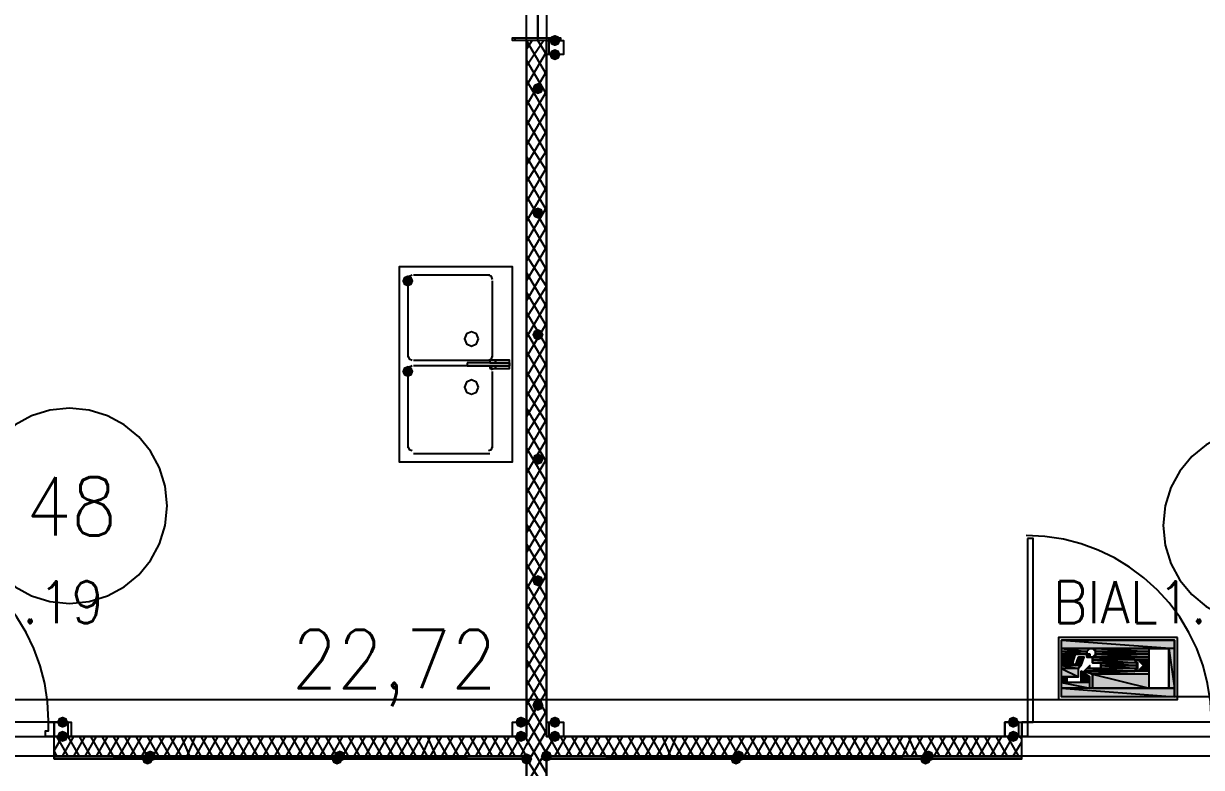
# Model space of a CAD drawing. Header units: millimetres. Extents: x 0 to 420, y 0 to 297.
# Drawn here: x 352.22 to 369.85, y 175.81 to 186.94 of the extents above; entities that cross this region are included whole.
import ezdxf

# ---------------------------------------------------------------- set-up
doc = ezdxf.new("R2010")
doc.units = ezdxf.units.MM
doc.layers.get('0').update_dxf_attribs({"linetype": 'CONTINUOUS'})
doc.styles.get("Standard").update_dxf_attribs({"font": 'STANDARD'})

msp = doc.modelspace()

# ---------------------------------------------------------------- hatches: boundary and pattern name
at = {"true_color": 0x000007}
for points in [[(360.256667, 186.69), (360.231796, 186.630204), (360.172, 186.605333), (360.112204, 186.630204), (360.087333, 186.69), (360.112204, 186.749796), (360.172, 186.774667), (360.231796, 186.749796)], [(360.256667, 186.478333), (360.231796, 186.418537), (360.172, 186.393667), (360.112204, 186.418537), (360.087333, 186.478333), (360.112204, 186.538129), (360.172, 186.563), (360.231796, 186.538129)], [(360.002667, 185.970333), (359.977796, 185.910537), (359.918, 185.885667), (359.858204, 185.910537), (359.833333, 185.970333), (359.858204, 186.030129), (359.918, 186.055), (359.977796, 186.030129)], [(360.002667, 184.107667), (359.977796, 184.047871), (359.918, 184.023), (359.858204, 184.047871), (359.833333, 184.107667), (359.858204, 184.167462), (359.918, 184.192333), (359.977796, 184.167463)], [(358.055333, 183.091667), (358.030463, 183.031871), (357.970667, 183.007), (357.910871, 183.031871), (357.886, 183.091667), (357.910871, 183.151462), (357.970667, 183.176333), (358.030462, 183.151463)], [(360.002667, 182.287333), (359.977796, 182.227537), (359.918, 182.202667), (359.858204, 182.227537), (359.833333, 182.287333), (359.858204, 182.347129), (359.918, 182.372), (359.977796, 182.347129)], [(358.055333, 181.737), (358.030463, 181.677204), (357.970667, 181.652333), (357.910871, 181.677204), (357.886, 181.737), (357.910871, 181.796796), (357.970667, 181.821667), (358.030462, 181.796796)], [(360.002667, 180.424667), (359.977796, 180.364871), (359.918, 180.34), (359.858204, 180.364871), (359.833333, 180.424667), (359.858204, 180.484462), (359.918, 180.509333), (359.977796, 180.484463)], [(360.002667, 178.604333), (359.977796, 178.544537), (359.918, 178.519667), (359.858204, 178.544537), (359.833333, 178.604333), (359.858204, 178.664129), (359.918, 178.689), (359.977796, 178.664129)], [(360.002667, 176.741667), (359.977796, 176.681871), (359.918, 176.657), (359.858204, 176.681871), (359.833333, 176.741667), (359.858204, 176.801462), (359.918, 176.826333), (359.977796, 176.801463)], [(352.890667, 176.487667), (352.865796, 176.427871), (352.806, 176.403), (352.746204, 176.427871), (352.721333, 176.487667), (352.746204, 176.547462), (352.806, 176.572333), (352.865796, 176.547463)], [(359.748667, 176.487667), (359.723796, 176.427871), (359.664, 176.403), (359.604204, 176.427871), (359.579333, 176.487667), (359.604204, 176.547462), (359.664, 176.572333), (359.723796, 176.547463)], [(360.256667, 176.487667), (360.231796, 176.427871), (360.172, 176.403), (360.112204, 176.427871), (360.087333, 176.487667), (360.112204, 176.547462), (360.172, 176.572333), (360.231796, 176.547463)], [(367.114667, 176.487667), (367.089796, 176.427871), (367.03, 176.403), (366.970204, 176.427871), (366.945333, 176.487667), (366.970204, 176.547462), (367.03, 176.572333), (367.089796, 176.547463)], [(352.890667, 176.276), (352.865796, 176.216204), (352.806, 176.191333), (352.746204, 176.216204), (352.721333, 176.276), (352.746204, 176.335796), (352.806, 176.360667), (352.865796, 176.335796)], [(359.748667, 176.276), (359.723796, 176.216204), (359.664, 176.191333), (359.604204, 176.216204), (359.579333, 176.276), (359.604204, 176.335796), (359.664, 176.360667), (359.723796, 176.335796)], [(360.256667, 176.276), (360.231796, 176.216204), (360.172, 176.191333), (360.112204, 176.216204), (360.087333, 176.276), (360.112204, 176.335796), (360.172, 176.360667), (360.231796, 176.335796)], [(367.114667, 176.276), (367.089796, 176.216204), (367.03, 176.191333), (366.970204, 176.216204), (366.945333, 176.276), (366.970204, 176.335796), (367.03, 176.360667), (367.089796, 176.335796)]]:
    msp.add_hatch(color=0, dxfattribs=at).paths.add_polyline_path(points, flags=0)
at = {"true_color": 0x000052}
h = msp.add_hatch(color=0, dxfattribs=at)
h.paths.add_polyline_path([(369.443, 177.715333), (367.749667, 177.715333), (369.443, 177.588333)], flags=0)
h.paths.add_polyline_path([(367.749667, 177.715333), (369.443, 177.588333), (367.749667, 177.588333)], flags=0)
h = msp.add_hatch(color=0, dxfattribs=at)
h.paths.add_polyline_path([(367.749667, 177.588333), (369.062, 177.588333)], flags=0)
h.paths.add_polyline_path([(369.062, 177.588333), (367.749667, 177.588333)], flags=0)
h = msp.add_hatch(color=0, dxfattribs=at)
h.paths.add_polyline_path([(367.749667, 177.588333), (368.215333, 177.588333)], flags=0)
h.paths.add_polyline_path([(368.215333, 177.588333), (367.749667, 177.588333)], flags=0)
h = msp.add_hatch(color=0, dxfattribs=at)
h.paths.add_polyline_path([(368.173, 177.588333), (367.749667, 177.588333), (368.130667, 177.546)], flags=0)
h.paths.add_polyline_path([(367.749667, 177.588333), (368.130667, 177.546), (367.749667, 177.546)], flags=0)
h = msp.add_hatch(color=0, dxfattribs=at)
h.paths.add_polyline_path([(367.749667, 177.546), (368.130667, 177.546)], flags=0)
h.paths.add_polyline_path([(368.130667, 177.546), (367.749667, 177.546)], flags=0)
h = msp.add_hatch(color=0, dxfattribs=at)
h.paths.add_polyline_path([(367.749667, 177.546), (368.130667, 177.546)], flags=0)
h.paths.add_polyline_path([(368.130667, 177.546), (367.749667, 177.546)], flags=0)
h = msp.add_hatch(color=0, dxfattribs=at)
h.paths.add_polyline_path([(368.130667, 177.546), (367.749667, 177.546), (368.130667, 177.503667)], flags=0)
h.paths.add_polyline_path([(367.749667, 177.546), (368.130667, 177.503667), (367.749667, 177.503667)], flags=0)
h = msp.add_hatch(color=0, dxfattribs=at)
h.paths.add_polyline_path([(367.749667, 177.503667), (368.130667, 177.503667)], flags=0)
h.paths.add_polyline_path([(368.130667, 177.503667), (367.749667, 177.503667)], flags=0)
h = msp.add_hatch(color=0, dxfattribs=at)
h.paths.add_polyline_path([(367.961333, 177.503667), (367.749667, 177.503667), (367.919, 177.376667)], flags=0)
h.paths.add_polyline_path([(367.749667, 177.503667), (367.919, 177.376667), (367.749667, 177.376667)], flags=0)
for points in [[(368.130667, 177.546), (368.130667, 177.503667)], [(368.215333, 177.461333), (368.173, 177.461333)], [(368.215333, 177.461333), (368.257667, 177.461333)], [(368.046, 177.249667), (368.088333, 177.207333), (368.046, 177.207333)]]:
    msp.add_hatch(color=0, dxfattribs=at).paths.add_polyline_path(points, flags=0)
h = msp.add_hatch(color=0, dxfattribs=at)
h.paths.add_polyline_path([(368.130667, 177.503667), (368.173, 177.503667)], flags=0)
h.paths.add_polyline_path([(368.173, 177.503667), (368.130667, 177.503667)], flags=0)
h = msp.add_hatch(color=0, dxfattribs=at)
h.paths.add_polyline_path([(368.173, 177.461333), (368.130667, 177.503667)], flags=0)
h.paths.add_polyline_path([(368.173, 177.461333), (368.130667, 177.503667), (368.173, 177.503667)], flags=0)
h = msp.add_hatch(color=0, dxfattribs=at)
h.paths.add_polyline_path([(368.173, 177.461333), (368.130667, 177.503667)], flags=0)
h.paths.add_polyline_path([(368.130667, 177.503667), (368.173, 177.461333), (368.130667, 177.461333)], flags=0)
h = msp.add_hatch(color=0, dxfattribs=at)
h.paths.add_polyline_path([(368.215333, 177.588333), (369.062, 177.588333)], flags=0)
h.paths.add_polyline_path([(369.062, 177.588333), (368.215333, 177.588333)], flags=0)
h = msp.add_hatch(color=0, dxfattribs=at)
h.paths.add_polyline_path([(368.215333, 177.588333), (369.062, 177.588333)], flags=0)
h.paths.add_polyline_path([(369.062, 177.588333), (368.215333, 177.588333)], flags=0)
h.paths.add_polyline_path([(369.062, 177.588333), (368.215333, 177.588333)], flags=0)
h.paths.add_polyline_path([(368.215333, 177.588333), (369.062, 177.588333)], flags=0)
h = msp.add_hatch(color=0, dxfattribs=at)
h.paths.add_polyline_path([(368.257667, 177.461333), (368.257667, 177.503667)], flags=0)
h.paths.add_polyline_path([(368.257667, 177.503667), (368.257667, 177.461333), (368.215333, 177.461333)], flags=0)
h = msp.add_hatch(color=0, dxfattribs=at)
h.paths.add_polyline_path([(369.062, 177.588333), (368.257667, 177.588333), (369.062, 177.546)], flags=0)
h.paths.add_polyline_path([(368.257667, 177.588333), (369.062, 177.546), (368.257667, 177.546)], flags=0)
h = msp.add_hatch(color=0, dxfattribs=at)
h.paths.add_polyline_path([(368.257667, 177.546), (369.062, 177.546)], flags=0)
h.paths.add_polyline_path([(369.062, 177.546), (368.257667, 177.546)], flags=0)
h = msp.add_hatch(color=0, dxfattribs=at)
h.paths.add_polyline_path([(368.257667, 177.546), (369.062, 177.546)], flags=0)
h.paths.add_polyline_path([(369.062, 177.546), (368.257667, 177.546)], flags=0)
h = msp.add_hatch(color=0, dxfattribs=at)
h.paths.add_polyline_path([(368.257667, 177.546), (369.062, 177.546)], flags=0)
h.paths.add_polyline_path([(369.062, 177.546), (368.257667, 177.546)], flags=0)
h = msp.add_hatch(color=0, dxfattribs=at)
h.paths.add_polyline_path([(369.062, 177.546), (368.257667, 177.546), (369.062, 177.503667)], flags=0)
h.paths.add_polyline_path([(368.257667, 177.546), (369.062, 177.503667), (368.257667, 177.503667)], flags=0)
h = msp.add_hatch(color=0, dxfattribs=at)
h.paths.add_polyline_path([(368.257667, 177.503667), (369.062, 177.503667)], flags=0)
h.paths.add_polyline_path([(369.062, 177.503667), (368.257667, 177.503667)], flags=0)
h = msp.add_hatch(color=0, dxfattribs=at)
h.paths.add_polyline_path([(368.257667, 177.503667), (369.062, 177.503667)], flags=0)
h.paths.add_polyline_path([(369.062, 177.503667), (368.257667, 177.503667)], flags=0)
h = msp.add_hatch(color=0, dxfattribs=at)
h.paths.add_polyline_path([(368.257667, 177.503667), (369.062, 177.503667)], flags=0)
h.paths.add_polyline_path([(369.062, 177.503667), (368.257667, 177.503667)], flags=0)
h = msp.add_hatch(color=0, dxfattribs=at)
h.paths.add_polyline_path([(368.257667, 177.503667), (369.062, 177.503667)], flags=0)
h.paths.add_polyline_path([(369.062, 177.503667), (368.257667, 177.503667)], flags=0)
h = msp.add_hatch(color=0, dxfattribs=at)
h.paths.add_polyline_path([(368.257667, 177.503667), (369.062, 177.503667)], flags=0)
h.paths.add_polyline_path([(369.062, 177.503667), (368.257667, 177.503667)], flags=0)
h = msp.add_hatch(color=0, dxfattribs=at)
h.paths.add_polyline_path([(369.062, 177.503667), (368.257667, 177.503667), (369.062, 177.461333)], flags=0)
h.paths.add_polyline_path([(368.257667, 177.503667), (369.062, 177.461333), (368.257667, 177.461333)], flags=0)
h = msp.add_hatch(color=0, dxfattribs=at)
h.paths.add_polyline_path([(369.443, 177.588333), (369.358333, 177.588333), (369.443, 176.995667)], flags=0)
h.paths.add_polyline_path([(369.358333, 177.588333), (369.443, 176.995667), (369.358333, 176.995667)], flags=0)
h = msp.add_hatch(color=0, dxfattribs=at)
h.paths.add_polyline_path([(367.919, 177.376667), (367.749667, 177.376667), (367.961333, 177.334333)], flags=0)
h.paths.add_polyline_path([(367.749667, 177.376667), (367.961333, 177.334333), (367.749667, 177.334333)], flags=0)
h = msp.add_hatch(color=0, dxfattribs=at)
h.paths.add_polyline_path([(368.046, 177.334333), (367.749667, 177.334333), (368.003667, 177.292)], flags=0)
h.paths.add_polyline_path([(367.749667, 177.334333), (368.003667, 177.292), (367.749667, 177.292)], flags=0)
h = msp.add_hatch(color=0, dxfattribs=at)
h.paths.add_polyline_path([(368.003667, 177.292), (367.749667, 177.292), (368.003667, 177.165)], flags=0)
h.paths.add_polyline_path([(367.749667, 177.292), (368.003667, 177.165), (367.749667, 177.165)], flags=0)
h = msp.add_hatch(color=0, dxfattribs=at)
h.paths.add_polyline_path([(368.088333, 177.461333), (368.003667, 177.461333), (368.046, 177.334333)], flags=0)
h.paths.add_polyline_path([(368.003667, 177.461333), (368.046, 177.334333), (367.961333, 177.334333)], flags=0)
h = msp.add_hatch(color=0, dxfattribs=at)
h.paths.add_polyline_path([(368.892667, 177.292), (368.130667, 177.292), (368.850333, 177.249667)], flags=0)
h.paths.add_polyline_path([(368.130667, 177.292), (368.850333, 177.249667), (368.088333, 177.249667)], flags=0)
h = msp.add_hatch(color=0, dxfattribs=at)
h.paths.add_polyline_path([(368.130667, 177.461333), (368.173, 177.461333)], flags=0)
h.paths.add_polyline_path([(368.173, 177.461333), (368.130667, 177.461333)], flags=0)
h = msp.add_hatch(color=0, dxfattribs=at)
h.paths.add_polyline_path([(368.130667, 177.461333), (368.173, 177.461333)], flags=0)
h.paths.add_polyline_path([(368.173, 177.461333), (368.130667, 177.461333)], flags=0)
h = msp.add_hatch(color=0, dxfattribs=at)
h.paths.add_polyline_path([(368.130667, 177.461333), (368.173, 177.461333)], flags=0)
h.paths.add_polyline_path([(368.173, 177.461333), (368.130667, 177.461333)], flags=0)
h.paths.add_polyline_path([(368.173, 177.461333), (368.130667, 177.461333), (369.062, 177.461333)], flags=0)
h.paths.add_polyline_path([(368.130667, 177.461333), (369.062, 177.461333)], flags=0)
h = msp.add_hatch(color=0, dxfattribs=at)
h.paths.add_polyline_path([(368.215333, 177.461333), (368.257667, 177.461333)], flags=0)
h.paths.add_polyline_path([(368.257667, 177.461333), (368.215333, 177.461333)], flags=0)
h = msp.add_hatch(color=0, dxfattribs=at)
h.paths.add_polyline_path([(369.062, 177.461333), (368.257667, 177.461333)], flags=0)
h.paths.add_polyline_path([(368.257667, 177.461333), (369.062, 177.461333), (368.215333, 177.461333)], flags=0)
h = msp.add_hatch(color=0, dxfattribs=at)
h.paths.add_polyline_path([(368.215333, 177.461333), (369.062, 177.461333)], flags=0)
h.paths.add_polyline_path([(369.062, 177.461333), (368.215333, 177.461333)], flags=0)
h = msp.add_hatch(color=0, dxfattribs=at)
h.paths.add_polyline_path([(368.215333, 177.461333), (369.062, 177.461333)], flags=0)
h.paths.add_polyline_path([(369.062, 177.461333), (368.215333, 177.461333)], flags=0)
h = msp.add_hatch(color=0, dxfattribs=at)
h.paths.add_polyline_path([(369.062, 177.461333), (368.215333, 177.461333), (369.062, 177.419)], flags=0)
h.paths.add_polyline_path([(368.215333, 177.461333), (369.062, 177.419), (368.215333, 177.419)], flags=0)
h = msp.add_hatch(color=0, dxfattribs=at)
h.paths.add_polyline_path([(368.850333, 177.419), (368.215333, 177.419), (368.892667, 177.376667)], flags=0)
h.paths.add_polyline_path([(368.215333, 177.419), (368.892667, 177.376667), (368.215333, 177.376667)], flags=0)
h = msp.add_hatch(color=0, dxfattribs=at)
h.paths.add_polyline_path([(368.257667, 177.461333), (369.062, 177.461333)], flags=0)
h.paths.add_polyline_path([(369.062, 177.461333), (368.257667, 177.461333)], flags=0)
h = msp.add_hatch(color=0, dxfattribs=at)
h.paths.add_polyline_path([(368.892667, 177.376667), (368.342333, 177.376667), (368.892667, 177.334333)], flags=0)
h.paths.add_polyline_path([(368.342333, 177.376667), (368.892667, 177.334333), (368.342333, 177.334333)], flags=0)
h = msp.add_hatch(color=0, dxfattribs=at)
h.paths.add_polyline_path([(368.342333, 177.334333), (368.384667, 177.334333)], flags=0)
h.paths.add_polyline_path([(368.384667, 177.334333), (368.342333, 177.334333)], flags=0)
h = msp.add_hatch(color=0, dxfattribs=at)
h.paths.add_polyline_path([(368.892667, 177.334333), (368.342333, 177.334333), (368.892667, 177.292)], flags=0)
h.paths.add_polyline_path([(368.342333, 177.334333), (368.892667, 177.292), (368.342333, 177.292)], flags=0)
h = msp.add_hatch(color=0, dxfattribs=at)
h.paths.add_polyline_path([(369.062, 177.419), (368.892667, 177.419), (369.062, 177.334333)], flags=0)
h.paths.add_polyline_path([(368.892667, 177.419), (369.062, 177.334333), (368.977333, 177.334333)], flags=0)
h = msp.add_hatch(color=0, dxfattribs=at)
h.paths.add_polyline_path([(369.062, 177.334333), (368.977333, 177.334333), (369.062, 177.249667)], flags=0)
h.paths.add_polyline_path([(368.977333, 177.334333), (369.062, 177.249667), (368.892667, 177.249667)], flags=0)
h = msp.add_hatch(color=0, dxfattribs=at)
h.paths.add_polyline_path([(367.834333, 177.165), (367.749667, 177.165), (367.834333, 177.080333)], flags=0)
h.paths.add_polyline_path([(367.749667, 177.165), (367.834333, 177.080333), (367.749667, 177.080333)], flags=0)
h = msp.add_hatch(color=0, dxfattribs=at)
h.paths.add_polyline_path([(368.088333, 177.207333), (368.046, 177.207333), (368.173, 177.165)], flags=0)
h.paths.add_polyline_path([(368.046, 177.207333), (368.173, 177.165), (368.046, 177.165)], flags=0)
h = msp.add_hatch(color=0, dxfattribs=at)
h.paths.add_polyline_path([(368.173, 177.165), (368.046, 177.165), (368.173, 177.080333)], flags=0)
h.paths.add_polyline_path([(368.046, 177.165), (368.173, 177.080333), (368.046, 177.080333)], flags=0)
h = msp.add_hatch(color=0, dxfattribs=at)
h.paths.add_polyline_path([(369.062, 177.249667), (368.088333, 177.249667), (369.062, 177.207333)], flags=0)
h.paths.add_polyline_path([(368.088333, 177.249667), (369.062, 177.207333), (368.215333, 177.207333)], flags=0)
h = msp.add_hatch(color=0, dxfattribs=at)
h.paths.add_polyline_path([(369.062, 177.207333), (368.215333, 177.207333), (369.062, 176.995667)], flags=0)
h.paths.add_polyline_path([(368.215333, 177.207333), (369.062, 176.995667), (368.215333, 176.995667)], flags=0)
h = msp.add_hatch(color=0, dxfattribs=at)
h.paths.add_polyline_path([(368.173, 177.080333), (367.749667, 177.080333), (368.173, 176.995667)], flags=0)
h.paths.add_polyline_path([(367.749667, 177.080333), (368.173, 176.995667), (367.749667, 176.995667)], flags=0)
h = msp.add_hatch(color=0, dxfattribs=at)
h.paths.add_polyline_path([(369.443, 176.995667), (367.749667, 176.995667), (369.443, 176.868667)], flags=0)
h.paths.add_polyline_path([(367.749667, 176.995667), (369.443, 176.868667), (367.749667, 176.868667)], flags=0)
h = msp.add_hatch(color=0, dxfattribs=at)
h.paths.add_polyline_path([(368.215333, 176.995667), (369.443, 176.995667)], flags=0)
h.paths.add_polyline_path([(369.443, 176.995667), (368.215333, 176.995667)], flags=0)
at = {"true_color": 0x0000fe}
for points in [[(354.203, 175.979667), (354.178129, 175.919871), (354.118333, 175.895), (354.058538, 175.919871), (354.033667, 175.979667), (354.058537, 176.039462), (354.118333, 176.064333), (354.178129, 176.039463)], [(357.039333, 175.979667), (357.014462, 175.919871), (356.954667, 175.895), (356.894871, 175.919871), (356.87, 175.979667), (356.894871, 176.039462), (356.954667, 176.064333), (357.014462, 176.039463)], [(360.129667, 175.979667), (360.104796, 175.919871), (360.045, 175.895), (359.985204, 175.919871), (359.960333, 175.979667), (359.985204, 176.039462), (360.045, 176.064333), (360.104796, 176.039463)], [(360.129667, 175.979667), (360.104796, 175.919871), (360.045, 175.895), (359.985204, 175.919871), (359.960333, 175.979667), (359.985204, 176.039462), (360.045, 176.064333), (360.104796, 176.039463)], [(363.008333, 175.979667), (362.983462, 175.919871), (362.923667, 175.895), (362.863871, 175.919871), (362.839, 175.979667), (362.863871, 176.039462), (362.923667, 176.064333), (362.983462, 176.039463)], [(365.844667, 175.979667), (365.819796, 175.919871), (365.76, 175.895), (365.700204, 175.919871), (365.675333, 175.979667), (365.700204, 176.039462), (365.76, 176.064333), (365.819796, 176.039463)], [(354.160667, 175.937333), (354.135796, 175.877537), (354.076, 175.852667), (354.016204, 175.877537), (353.991333, 175.937333), (354.016204, 175.997129), (354.076, 176.022), (354.135796, 175.997129)], [(356.997, 175.937333), (356.972129, 175.877537), (356.912333, 175.852667), (356.852538, 175.877537), (356.827667, 175.937333), (356.852537, 175.997129), (356.912333, 176.022), (356.972129, 175.997129)], [(359.833333, 175.937333), (359.808463, 175.877537), (359.748667, 175.852667), (359.688871, 175.877537), (359.664, 175.937333), (359.688871, 175.997129), (359.748667, 176.022), (359.808462, 175.997129)], [(359.833333, 175.937333), (359.808463, 175.877537), (359.748667, 175.852667), (359.688871, 175.877537), (359.664, 175.937333), (359.688871, 175.997129), (359.748667, 176.022), (359.808462, 175.997129)], [(362.966, 175.937333), (362.941129, 175.877537), (362.881333, 175.852667), (362.821537, 175.877537), (362.796667, 175.937333), (362.821537, 175.997129), (362.881333, 176.022), (362.941129, 175.997129)], [(365.802333, 175.937333), (365.777462, 175.877537), (365.717667, 175.852667), (365.657871, 175.877537), (365.633, 175.937333), (365.657871, 175.997129), (365.717667, 176.022), (365.777462, 175.997129)]]:
    msp.add_hatch(color=0, dxfattribs=at).paths.add_polyline_path(points, flags=0)
at = {"true_color": 0x000007}
h = msp.add_hatch(color=0, dxfattribs=at)
h.paths.add_polyline_path([(359.748667, 175.979667), (352.679, 175.979667), (359.748667, 175.937333)], flags=0)
h.paths.add_polyline_path([(352.679, 175.979667), (359.748667, 175.937333), (352.679, 175.937333)], flags=0)
h = msp.add_hatch(color=0, dxfattribs=at)
h.paths.add_polyline_path([(367.157, 175.979667), (360.045, 175.979667), (367.157, 175.937333)], flags=0)
h.paths.add_polyline_path([(360.045, 175.979667), (367.157, 175.937333), (360.045, 175.937333)], flags=0)

# ---------------------------------------------------------------- linework, layer by layer
at = {"color": 0, "true_color": 0x000007}
for points in [[(359.748667, 187.409667), (342.646, 187.409667), (342.646, 176.276), (359.748667, 176.276)], [(360.256667, 186.69), (359.537, 186.69), (359.537, 186.732333), (359.918, 186.732333), (359.918, 187.409667), (359.537, 187.409667), (360.256667, 187.409667), (359.918, 187.409667), (359.918, 186.732333), (360.256667, 186.732333)], [(376.639667, 187.409667), (360.045, 187.409667), (360.045, 176.276), (376.639667, 176.276)], [(360.299, 186.478333), (360.087333, 186.478333), (360.087333, 186.69), (360.299, 186.69), (360.299, 186.478333), (360.045, 186.478333), (360.045, 186.69), (360.299, 186.69)], [(357.843667, 183.261), (357.843667, 180.424667), (357.843667, 180.382333), (357.886, 180.382333), (359.494667, 180.382333), (359.537, 180.382333), (359.537, 180.424667), (359.537, 183.261), (359.537, 183.303333), (359.494667, 183.303333), (357.886, 183.303333), (357.843667, 183.303333)], [(359.029, 182.223833), (358.998002, 182.298669), (358.923167, 182.329667), (358.848331, 182.298669), (358.817333, 182.223833), (358.848331, 182.148998), (358.923167, 182.118), (358.998002, 182.148998)], [(359.198333, 181.906333), (359.198333, 181.864), (359.283, 181.864), (359.283, 181.906333)], [(359.283, 181.906333), (359.283, 181.864), (359.452333, 181.864), (359.494667, 181.864), (359.494667, 181.821667), (359.452333, 181.821667), (359.283, 181.821667), (359.283, 181.779333), (359.494667, 181.779333), (359.494667, 181.906333)], [(358.859667, 181.864), (358.859667, 181.821667), (359.452333, 181.821667), (359.494667, 181.821667), (359.494667, 181.864), (359.452333, 181.864)], [(359.198333, 181.779333), (359.283, 181.779333), (359.283, 181.821667), (359.198333, 181.821667)], [(359.029, 181.504167), (358.998002, 181.579002), (358.923167, 181.61), (358.848331, 181.579002), (358.817333, 181.504167), (358.848331, 181.429331), (358.923167, 181.398333), (358.998002, 181.429331)], [(367.241667, 179.239333), (367.241667, 176.487667), (367.326333, 176.487667), (367.326333, 179.239333)], [(352.552, 176.276), (352.552, 176.360667), (352.594333, 176.360667), (352.594333, 176.487667), (352.679, 176.487667), (352.679, 176.276)], [(352.933, 176.276), (352.679, 176.276), (352.679, 176.487667), (352.933, 176.487667)], [(352.890667, 176.276), (352.890667, 176.487667), (352.679, 176.487667), (352.679, 176.276)], [(359.748667, 176.276), (359.537, 176.276), (359.537, 176.487667), (359.748667, 176.487667), (359.748667, 176.276), (359.537, 176.276), (359.537, 176.487667), (359.748667, 176.487667)], [(360.299, 176.276), (360.087333, 176.276), (360.087333, 176.487667), (360.299, 176.487667), (360.299, 176.276), (360.045, 176.276), (360.045, 176.487667), (360.299, 176.487667)], [(367.157, 176.276), (366.903, 176.276), (366.903, 176.487667), (367.157, 176.487667)], [(367.114667, 176.276), (367.114667, 176.487667), (366.903, 176.487667), (366.903, 176.276)], [(367.157, 176.276), (367.157, 176.487667), (367.241667, 176.487667), (367.241667, 176.360667), (367.241667, 176.276)], [(359.748667, 175.979667), (352.679, 175.979667), (359.748667, 175.937333)], [(352.679, 175.979667), (359.748667, 175.937333), (352.679, 175.937333)], [(352.679, 175.937333), (352.679, 175.979667), (359.748667, 175.979667), (359.748667, 175.937333), (352.679, 175.937333), (359.748667, 175.937333), (359.748667, 175.979667), (352.679, 175.979667)], [(367.157, 175.979667), (360.045, 175.979667), (367.157, 175.937333)], [(360.045, 175.979667), (367.157, 175.937333), (360.045, 175.937333)], [(367.157, 175.979667), (360.045, 175.979667), (360.045, 175.937333), (367.157, 175.937333)], [(367.157, 175.979667), (360.045, 175.979667), (360.045, 175.937333), (367.157, 175.937333)]]:
    msp.add_lwpolyline(points, close=True, dxfattribs=at)
for points in [[(359.918, 186.69), (359.918, 187.409667)], [(359.579333, 186.69), (359.579333, 186.732333)], [(359.748667, 186.69), (359.748667, 186.732333)], [(359.748667, 186.563), (359.833333, 186.69)], [(359.748667, 186.309), (360.002667, 186.69)], [(360.045, 186.182), (359.748667, 186.69)], [(359.748667, 186.69), (359.748667, 176.276)], [(360.045, 176.276), (360.045, 186.69), (359.748667, 186.69)], [(360.045, 186.478333), (359.918, 186.69)], [(360.087333, 186.69), (360.087333, 186.732333)], [(360.256667, 186.69), (360.256667, 186.732333)], [(359.748667, 186.012667), (360.045, 186.520667)], [(360.045, 185.885667), (359.748667, 186.393667)], [(359.748667, 185.716333), (360.045, 186.224333)], [(360.045, 185.589333), (359.748667, 186.097333)], [(359.748667, 185.42), (360.045, 185.928)], [(360.045, 185.293), (359.748667, 185.801)], [(359.748667, 185.123667), (360.045, 185.631667)], [(360.045, 184.996667), (359.748667, 185.504667)], [(359.748667, 184.827333), (360.045, 185.335333)], [(360.045, 184.742667), (359.748667, 185.208333)], [(359.748667, 184.573333), (360.045, 185.039)], [(360.045, 184.446333), (359.748667, 184.954333)], [(359.748667, 184.277), (360.045, 184.785)], [(360.045, 184.15), (359.748667, 184.658)], [(359.748667, 183.980667), (360.045, 184.488667)], [(360.045, 183.853667), (359.748667, 184.361667)], [(359.748667, 183.684333), (360.045, 184.192333)], [(360.045, 183.557333), (359.748667, 184.065333)], [(359.748667, 183.388), (360.045, 183.896)], [(360.045, 183.261), (359.748667, 183.769)], [(359.748667, 183.091667), (360.045, 183.599667)], [(360.045, 183.007), (359.748667, 183.472667)], [(359.748667, 182.795333), (360.045, 183.303333)], [(358.034167, 183.176333), (357.989265, 183.157735), (357.970667, 183.112833)], [(359.198333, 183.176333), (358.055333, 183.176333)], [(359.240667, 183.112833), (359.222068, 183.157735), (359.177167, 183.176333)], [(360.045, 182.710667), (359.748667, 183.218667)], [(357.970667, 183.091667), (357.970667, 181.948667)], [(359.240667, 181.948667), (359.240667, 183.091667)], [(359.748667, 182.541333), (360.045, 183.007)], [(360.045, 182.414333), (359.748667, 182.922333)], [(359.748667, 182.245), (360.045, 182.753)], [(360.045, 182.118), (359.748667, 182.626)], [(359.748667, 181.948667), (360.045, 182.456667)], [(360.045, 181.821667), (359.748667, 182.329667)], [(359.748667, 181.652333), (360.045, 182.160333)], [(357.970667, 181.969833), (357.989265, 181.924932), (358.034167, 181.906333)], [(358.055333, 181.906333), (359.198333, 181.906333)], [(359.177167, 181.906333), (359.222068, 181.924932), (359.240667, 181.969833)], [(360.045, 181.525333), (359.748667, 182.033333)], [(358.034167, 181.821667), (357.989265, 181.803068), (357.970667, 181.758167)], [(357.970667, 181.737), (357.970667, 180.594)], [(359.198333, 181.821667), (358.055333, 181.821667)], [(359.240667, 181.758167), (359.222068, 181.803068), (359.177167, 181.821667)], [(359.240667, 180.594), (359.240667, 181.737)], [(359.748667, 181.356), (360.045, 181.864)], [(360.045, 181.229), (359.748667, 181.737)], [(359.748667, 181.059667), (360.045, 181.567667)], [(360.045, 180.975), (359.748667, 181.440667)], [(354.372333, 179.726167), (354.342661, 180.020508), (354.25756, 180.294659), (354.122903, 180.542746), (353.944563, 180.758896), (353.728413, 180.937236), (353.480326, 181.071893), (353.206175, 181.156995), (352.911833, 181.186667), (352.617492, 181.156995), (352.343341, 181.071893), (352.095254, 180.937236), (351.879104, 180.758896), (351.700764, 180.542746), (351.566107, 180.294659), (351.481005, 180.020508), (351.451333, 179.726167)], [(359.748667, 180.805667), (360.045, 181.271333)], [(360.045, 180.678667), (359.748667, 181.186667)], [(359.748667, 180.509333), (360.045, 181.017333)], [(360.045, 180.382333), (359.748667, 180.890333)], [(372.194667, 179.429833), (372.164995, 179.724175), (372.079893, 179.998326), (371.945236, 180.246413), (371.766896, 180.462563), (371.550746, 180.640903), (371.302659, 180.77556), (371.028508, 180.860661), (370.734167, 180.890333), (370.439825, 180.860661), (370.165674, 180.77556), (369.917587, 180.640903), (369.701437, 180.462563), (369.523097, 180.246413), (369.38844, 179.998326), (369.303339, 179.724175), (369.273667, 179.429833)], [(359.748667, 180.213), (360.045, 180.721)], [(357.970667, 180.615167), (357.989265, 180.570265), (358.034167, 180.551667)], [(358.055333, 180.509333), (359.198333, 180.509333)], [(359.177167, 180.551667), (359.222068, 180.570265), (359.240667, 180.615167)], [(360.045, 180.086), (359.748667, 180.594)], [(359.748667, 179.916667), (360.045, 180.424667)], [(360.045, 179.789667), (359.748667, 180.297667)], [(359.748667, 179.620333), (360.045, 180.128333)], [(360.045, 179.493333), (359.748667, 180.001333)], [(359.748667, 179.324), (360.045, 179.832)], [(351.451333, 179.726167), (351.481005, 179.431825), (351.566107, 179.157674), (351.700764, 178.909587), (351.879104, 178.693437), (352.095254, 178.515097), (352.343341, 178.38044), (352.617492, 178.295339), (352.911833, 178.265667), (353.206175, 178.295339), (353.480326, 178.38044), (353.728413, 178.515097), (353.944563, 178.693437), (354.122903, 178.909587), (354.25756, 179.157674), (354.342661, 179.431825), (354.372333, 179.726167)], [(360.045, 179.239333), (359.748667, 179.705)], [(359.748667, 179.027667), (360.045, 179.535667)], [(360.045, 178.943), (359.748667, 179.451)], [(369.273667, 179.429833), (369.303339, 179.135492), (369.38844, 178.861341), (369.523097, 178.613254), (369.701437, 178.397104), (369.917587, 178.218764), (370.165674, 178.084107), (370.439825, 177.999005), (370.734167, 177.969333), (371.028508, 177.999005), (371.302659, 178.084107), (371.550746, 178.218764), (371.766896, 178.397104), (371.945236, 178.613254), (372.079893, 178.861341), (372.164995, 179.135492), (372.194667, 179.429833)], [(352.594333, 176.508833), (352.580018, 176.792339), (352.537999, 177.067656), (352.469672, 177.333389), (352.37643, 177.588145), (352.259667, 177.83053), (352.120777, 178.059151), (351.961153, 178.272613), (351.782189, 178.469523), (351.585279, 178.648486), (351.371817, 178.80811), (351.143197, 178.947001), (350.900812, 179.063764), (350.646056, 179.157006), (350.380323, 179.225333), (350.105006, 179.267351), (349.8215, 179.281667)], [(359.748667, 178.773667), (360.045, 179.239333)], [(369.993333, 176.508833), (369.979018, 176.792339), (369.936999, 177.067656), (369.868672, 177.333389), (369.77543, 177.588145), (369.658667, 177.83053), (369.519777, 178.059151), (369.360153, 178.272613), (369.181189, 178.469523), (368.984279, 178.648486), (368.770817, 178.80811), (368.542197, 178.947001), (368.299812, 179.063764), (368.045056, 179.157006), (367.779323, 179.225333), (367.504006, 179.267351), (367.2205, 179.281667)], [(360.045, 178.646667), (359.748667, 179.154667)], [(359.748667, 178.477333), (360.045, 178.985333)], [(360.045, 178.350333), (359.748667, 178.858333)], [(359.748667, 178.181), (360.045, 178.689)], [(360.045, 178.054), (359.748667, 178.562)], [(359.748667, 177.884667), (360.045, 178.392667)], [(360.045, 177.757667), (359.748667, 178.265667)], [(359.748667, 177.588333), (360.045, 178.096333)], [(360.045, 177.461333), (359.748667, 177.969333)], [(359.748667, 177.292), (360.045, 177.8)], [(360.045, 177.207333), (359.748667, 177.673)], [(359.748667, 177.038), (360.045, 177.503667)], [(360.045, 176.911), (359.748667, 177.419)], [(359.748667, 176.741667), (360.045, 177.249667)], [(360.045, 176.614667), (359.748667, 177.122667)], [(359.748667, 176.445333), (360.045, 176.953333)], [(356.277333, 176.826333), (359.283, 176.826333)], [(360.045, 176.318333), (359.748667, 176.826333)], [(359.748667, 176.149), (360.045, 176.657)], [(352.679, 176.403), (352.679, 176.487667), (351.197333, 176.487667)], [(360.045, 176.022), (359.748667, 176.53)], [(368.596333, 176.487667), (367.157, 176.487667), (367.157, 176.403)], [(370.078, 176.403), (370.078, 176.487667), (368.596333, 176.487667)], [(351.197333, 176.276), (352.679, 176.276), (352.679, 176.403)], [(352.679, 176.064333), (352.806, 176.276)], [(352.679, 175.979667), (352.679, 176.276)], [(352.679, 175.979667), (352.679, 176.276)], [(359.748667, 176.276), (352.679, 176.276)], [(352.890667, 175.979667), (352.721333, 176.276)], [(352.806, 175.979667), (352.975333, 176.276)], [(353.06, 175.979667), (352.890667, 176.276)], [(352.975333, 175.979667), (353.144667, 176.276)], [(353.229333, 175.979667), (353.06, 176.276)], [(353.144667, 175.979667), (353.314, 176.276)], [(353.398667, 175.979667), (353.229333, 176.276)], [(353.314, 175.979667), (353.483333, 176.276)], [(353.568, 175.979667), (353.398667, 176.276)], [(353.483333, 175.979667), (353.652667, 176.276)], [(353.737333, 175.979667), (353.568, 176.276)], [(353.652667, 175.979667), (353.822, 176.276)], [(353.906667, 175.979667), (353.737333, 176.276)], [(353.822, 175.979667), (353.991333, 176.276)], [(354.076, 175.979667), (353.906667, 176.276)], [(353.991333, 175.979667), (354.160667, 176.276)], [(354.245333, 175.979667), (354.076, 176.276)], [(354.160667, 175.979667), (354.33, 176.276)], [(354.414667, 175.979667), (354.245333, 176.276)], [(354.33, 175.979667), (354.499333, 176.276)], [(354.584, 175.979667), (354.414667, 176.276)], [(354.499333, 175.979667), (354.668667, 176.276)], [(354.711, 175.979667), (354.584, 176.276)], [(354.668667, 175.979667), (354.795667, 176.276)], [(354.880333, 175.979667), (354.711, 176.276)], [(354.795667, 175.979667), (354.965, 176.276)], [(355.049667, 175.979667), (354.880333, 176.276)], [(354.965, 175.979667), (355.134333, 176.276)], [(355.219, 175.979667), (355.049667, 176.276)], [(355.134333, 175.979667), (355.303667, 176.276)], [(355.388333, 175.979667), (355.219, 176.276)], [(355.303667, 175.979667), (355.473, 176.276)], [(355.557667, 175.979667), (355.388333, 176.276)], [(355.473, 175.979667), (355.642333, 176.276)], [(355.727, 175.979667), (355.557667, 176.276)], [(355.642333, 175.979667), (355.811667, 176.276)], [(355.896333, 175.979667), (355.727, 176.276)], [(355.811667, 175.979667), (355.981, 176.276)], [(356.065667, 175.979667), (355.896333, 176.276)], [(355.981, 175.979667), (356.150333, 176.276)], [(356.235, 175.979667), (356.065667, 176.276)], [(356.150333, 175.979667), (356.319667, 176.276)], [(356.404333, 175.979667), (356.235, 176.276)], [(356.319667, 175.979667), (356.489, 176.276)], [(356.573667, 175.979667), (356.404333, 176.276)], [(356.489, 175.979667), (356.658333, 176.276)], [(356.743, 175.979667), (356.573667, 176.276)], [(356.658333, 175.979667), (356.827667, 176.276)], [(356.912333, 175.979667), (356.743, 176.276)], [(356.827667, 175.979667), (356.997, 176.276)], [(357.081667, 175.979667), (356.912333, 176.276)], [(356.997, 175.979667), (357.166333, 176.276)], [(357.251, 175.979667), (357.081667, 176.276)], [(357.166333, 175.979667), (357.335667, 176.276)], [(357.420333, 175.979667), (357.251, 176.276)], [(357.335667, 175.979667), (357.505, 176.276)], [(357.589667, 175.979667), (357.420333, 176.276)], [(357.505, 175.979667), (357.674333, 176.276)], [(357.759, 175.979667), (357.589667, 176.276)], [(357.674333, 175.979667), (357.843667, 176.276)], [(357.928333, 175.979667), (357.759, 176.276)], [(357.843667, 175.979667), (358.013, 176.276)], [(358.097667, 175.979667), (357.928333, 176.276)], [(358.013, 175.979667), (358.182333, 176.276)], [(358.267, 175.979667), (358.097667, 176.276)], [(358.182333, 175.979667), (358.309333, 176.276)], [(358.394, 175.979667), (358.267, 176.276)], [(358.309333, 175.979667), (358.478667, 176.276)], [(358.563333, 175.979667), (358.394, 176.276)], [(358.478667, 175.979667), (358.648, 176.276)], [(358.732667, 175.979667), (358.563333, 176.276)], [(358.648, 175.979667), (358.817333, 176.276)], [(358.902, 175.979667), (358.732667, 176.276)], [(358.817333, 175.979667), (358.986667, 176.276)], [(359.071333, 175.979667), (358.902, 176.276)], [(358.986667, 175.979667), (359.156, 176.276)], [(359.240667, 175.979667), (359.071333, 176.276)], [(359.156, 175.979667), (359.325333, 176.276)], [(359.41, 175.979667), (359.240667, 176.276)], [(359.325333, 175.979667), (359.494667, 176.276)], [(359.579333, 175.979667), (359.41, 176.276)], [(359.494667, 175.979667), (359.664, 176.276)], [(359.748667, 175.979667), (359.579333, 176.276)], [(359.748667, 175.852667), (360.045, 176.360667)], [(359.748667, 176.233667), (359.748667, 176.276)], [(360.045, 175.725667), (359.748667, 176.233667)], [(360.045, 176.064333), (360.172, 176.276)], [(367.157, 176.276), (360.045, 176.276)], [(360.256667, 175.979667), (360.087333, 176.276)], [(360.172, 175.979667), (360.341333, 176.276)], [(360.426, 175.979667), (360.256667, 176.276)], [(360.341333, 175.979667), (360.510667, 176.276)], [(360.595333, 175.979667), (360.426, 176.276)], [(360.510667, 175.979667), (360.68, 176.276)], [(360.764667, 175.979667), (360.595333, 176.276)], [(360.68, 175.979667), (360.849333, 176.276)], [(360.934, 175.979667), (360.764667, 176.276)], [(360.849333, 175.979667), (361.018667, 176.276)], [(361.103333, 175.979667), (360.934, 176.276)], [(361.018667, 175.979667), (361.188, 176.276)], [(361.272667, 175.979667), (361.103333, 176.276)], [(361.188, 175.979667), (361.357333, 176.276)], [(361.442, 175.979667), (361.272667, 176.276)], [(361.357333, 175.979667), (361.526667, 176.276)], [(361.611333, 175.979667), (361.442, 176.276)], [(361.526667, 175.979667), (361.696, 176.276)], [(361.780667, 175.979667), (361.611333, 176.276)], [(361.696, 175.979667), (361.865333, 176.276)], [(361.907667, 175.979667), (361.780667, 176.276)], [(361.865333, 175.979667), (361.992333, 176.276)], [(362.077, 175.979667), (361.907667, 176.276)], [(361.992333, 175.979667), (362.161667, 176.276)], [(362.246333, 175.979667), (362.077, 176.276)], [(362.161667, 175.979667), (362.331, 176.276)], [(362.415667, 175.979667), (362.246333, 176.276)], [(362.331, 175.979667), (362.500333, 176.276)], [(362.585, 175.979667), (362.415667, 176.276)], [(362.500333, 175.979667), (362.669667, 176.276)], [(362.754333, 175.979667), (362.585, 176.276)], [(362.669667, 175.979667), (362.839, 176.276)], [(362.923667, 175.979667), (362.754333, 176.276)], [(362.839, 175.979667), (363.008333, 176.276)], [(363.093, 175.979667), (362.923667, 176.276)], [(363.008333, 175.979667), (363.177667, 176.276)], [(363.262333, 175.979667), (363.093, 176.276)], [(363.177667, 175.979667), (363.347, 176.276)], [(363.431667, 175.979667), (363.262333, 176.276)], [(363.347, 175.979667), (363.516333, 176.276)], [(363.601, 175.979667), (363.431667, 176.276)], [(363.516333, 175.979667), (363.685667, 176.276)], [(363.770333, 175.979667), (363.601, 176.276)], [(363.685667, 175.979667), (363.855, 176.276)], [(363.939667, 175.979667), (363.770333, 176.276)], [(363.855, 175.979667), (364.024333, 176.276)], [(364.109, 175.979667), (363.939667, 176.276)], [(364.024333, 175.979667), (364.193667, 176.276)], [(364.278333, 175.979667), (364.109, 176.276)], [(364.193667, 175.979667), (364.363, 176.276)], [(364.447667, 175.979667), (364.278333, 176.276)], [(364.363, 175.979667), (364.532333, 176.276)], [(364.617, 175.979667), (364.447667, 176.276)], [(364.532333, 175.979667), (364.701667, 176.276)], [(364.786333, 175.979667), (364.617, 176.276)], [(364.701667, 175.979667), (364.871, 176.276)], [(364.955667, 175.979667), (364.786333, 176.276)], [(364.871, 175.979667), (365.040333, 176.276)], [(365.125, 175.979667), (364.955667, 176.276)], [(365.040333, 175.979667), (365.209667, 176.276)], [(365.294333, 175.979667), (365.125, 176.276)], [(365.209667, 175.979667), (365.379, 176.276)], [(365.463667, 175.979667), (365.294333, 176.276)], [(365.379, 175.979667), (365.506, 176.276)], [(365.590667, 175.979667), (365.463667, 176.276)], [(365.506, 175.979667), (365.675333, 176.276)], [(365.76, 175.979667), (365.590667, 176.276)], [(365.675333, 175.979667), (365.844667, 176.276)], [(365.929333, 175.979667), (365.76, 176.276)], [(365.844667, 175.979667), (366.014, 176.276)], [(366.098667, 175.979667), (365.929333, 176.276)], [(366.014, 175.979667), (366.183333, 176.276)], [(366.268, 175.979667), (366.098667, 176.276)], [(366.183333, 175.979667), (366.352667, 176.276)], [(366.437333, 175.979667), (366.268, 176.276)], [(366.352667, 175.979667), (366.522, 176.276)], [(366.606667, 175.979667), (366.437333, 176.276)], [(366.522, 175.979667), (366.691333, 176.276)], [(366.776, 175.979667), (366.606667, 176.276)], [(366.691333, 175.979667), (366.860667, 176.276)], [(366.945333, 175.979667), (366.776, 176.276)], [(366.860667, 175.979667), (367.03, 176.276)], [(367.114667, 175.979667), (366.945333, 176.276)], [(367.157, 176.233667), (367.114667, 176.276)], [(367.157, 176.403), (367.157, 176.276), (368.596333, 176.276)], [(367.157, 175.979667), (367.157, 176.276)], [(367.157, 175.979667), (367.157, 176.276)], [(368.596333, 176.276), (370.078, 176.276), (370.078, 176.403)], [(352.721333, 175.979667), (352.679, 176.064333)], [(359.664, 175.979667), (359.748667, 176.149)], [(359.748667, 175.556333), (360.045, 176.064333)], [(367.03, 175.979667), (367.157, 176.191333)], [(359.748667, 175.937333), (352.679, 175.937333), (359.748667, 175.979667), (352.679, 175.979667)], [(352.679, 175.979667), (359.748667, 175.979667)], [(359.748667, 175.979667), (359.748667, 170.053), (360.045, 170.053), (360.045, 175.979667)], [(360.045, 175.471667), (359.748667, 175.937333)], [(360.087333, 175.979667), (360.045, 176.022)], [(367.157, 175.979667), (360.045, 175.979667), (367.157, 175.979667), (360.045, 175.937333)], [(360.045, 175.979667), (367.157, 175.979667)]]:
    msp.add_lwpolyline(points, dxfattribs=at)
at = {"color": 0, "true_color": 0x00005c}
msp.add_lwpolyline([(369.485333, 177.757667), (367.707333, 177.757667), (367.707333, 176.826333), (369.485333, 176.826333)], close=True, dxfattribs=at)
at = {"color": 0, "true_color": 0x000052}
for points in [[(369.443, 177.715333), (367.749667, 177.715333), (369.443, 177.588333)], [(367.749667, 177.715333), (369.443, 177.588333), (367.749667, 177.588333)], [(367.749667, 177.715333), (369.443, 177.715333), (369.443, 176.868667), (367.749667, 176.868667)], [(367.749667, 177.588333), (369.062, 177.588333)], [(369.062, 177.588333), (367.749667, 177.588333)], [(367.749667, 177.588333), (368.215333, 177.588333)], [(368.215333, 177.588333), (367.749667, 177.588333)], [(367.749667, 177.588333), (368.173, 177.588333)], [(368.173, 177.588333), (367.749667, 177.588333)], [(368.173, 177.588333), (367.749667, 177.588333)], [(367.749667, 177.588333), (368.173, 177.588333)], [(368.173, 177.588333), (367.749667, 177.588333)], [(368.173, 177.588333), (367.749667, 177.588333), (368.215333, 177.588333)], [(367.749667, 177.588333), (368.173, 177.588333)], [(368.173, 177.588333), (367.749667, 177.588333)], [(367.749667, 177.588333), (368.173, 177.588333)], [(368.173, 177.588333), (367.749667, 177.588333)], [(368.173, 177.588333), (367.749667, 177.588333), (368.130667, 177.546)], [(367.749667, 177.588333), (368.130667, 177.546), (367.749667, 177.546)], [(367.749667, 177.546), (368.130667, 177.546)], [(368.130667, 177.546), (367.749667, 177.546)], [(367.749667, 177.546), (368.130667, 177.546)], [(368.130667, 177.546), (367.749667, 177.546)], [(368.130667, 177.546), (367.749667, 177.546)], [(367.749667, 177.546), (368.130667, 177.546)], [(368.130667, 177.546), (367.749667, 177.546)], [(368.130667, 177.546), (367.749667, 177.546)], [(367.749667, 177.546), (368.130667, 177.546)], [(368.130667, 177.546), (367.749667, 177.546)], [(368.130667, 177.546), (367.749667, 177.546), (368.130667, 177.503667)], [(367.749667, 177.546), (368.130667, 177.503667), (367.749667, 177.503667)], [(367.749667, 177.503667), (368.130667, 177.503667)], [(368.130667, 177.503667), (367.749667, 177.503667)], [(367.961333, 177.503667), (367.749667, 177.503667), (367.919, 177.376667)], [(367.749667, 177.503667), (367.919, 177.376667), (367.749667, 177.376667)], [(367.834333, 177.165), (368.003667, 177.165), (368.003667, 177.292), (368.088333, 177.461333), (368.003667, 177.461333), (367.961333, 177.334333), (367.919, 177.376667), (367.961333, 177.503667), (368.130667, 177.503667), (368.130667, 177.461333), (368.173, 177.461333), (368.215333, 177.461333), (368.215333, 177.376667), (368.342333, 177.376667), (368.342333, 177.292), (368.173, 177.292), (368.173, 177.334333), (368.088333, 177.249667), (368.215333, 177.207333), (368.215333, 176.995667), (368.173, 176.995667), (368.173, 177.165), (368.046, 177.249667), (368.046, 177.080333), (367.834333, 177.080333)], [(368.130667, 177.546), (368.130667, 177.503667)], [(368.130667, 177.503667), (368.130667, 177.546)], [(368.130667, 177.503667), (368.173, 177.503667)], [(368.173, 177.503667), (368.130667, 177.503667)], [(368.173, 177.461333), (368.130667, 177.503667)], [(368.173, 177.461333), (368.130667, 177.503667), (368.173, 177.503667)], [(368.173, 177.461333), (368.130667, 177.503667)], [(368.130667, 177.503667), (368.173, 177.461333), (368.130667, 177.461333)], [(368.215333, 177.588333), (369.062, 177.588333)], [(369.062, 177.588333), (368.215333, 177.588333)], [(368.215333, 177.588333), (369.062, 177.588333)], [(369.062, 177.588333), (368.215333, 177.588333)], [(369.062, 177.588333), (368.215333, 177.588333)], [(368.215333, 177.588333), (369.062, 177.588333)], [(368.257667, 177.588333), (368.215333, 177.588333), (368.257667, 177.546)], [(368.215333, 177.588333), (368.257667, 177.546)], [(368.257667, 177.588333), (368.215333, 177.588333)], [(368.257667, 177.588333), (368.215333, 177.588333)], [(368.257667, 177.503667), (368.257667, 177.461333), (368.215333, 177.461333)], [(369.062, 177.588333), (368.257667, 177.588333), (369.062, 177.546)], [(368.257667, 177.588333), (369.062, 177.546), (368.257667, 177.546)], [(368.257667, 177.546), (369.062, 177.546)], [(369.062, 177.546), (368.257667, 177.546)], [(368.257667, 177.546), (369.062, 177.546)], [(369.062, 177.546), (368.257667, 177.546)], [(368.257667, 177.546), (369.062, 177.546)], [(369.062, 177.546), (368.257667, 177.546)], [(369.062, 177.546), (368.257667, 177.546), (369.062, 177.503667)], [(368.257667, 177.546), (369.062, 177.503667), (368.257667, 177.503667)], [(368.257667, 177.503667), (369.062, 177.503667)], [(369.062, 177.503667), (368.257667, 177.503667)], [(368.257667, 177.503667), (369.062, 177.503667)], [(369.062, 177.503667), (368.257667, 177.503667)], [(368.257667, 177.503667), (369.062, 177.503667)], [(369.062, 177.503667), (368.257667, 177.503667)], [(368.257667, 177.503667), (369.062, 177.503667)], [(369.062, 177.503667), (368.257667, 177.503667)], [(368.257667, 177.503667), (369.062, 177.503667)], [(369.062, 177.503667), (368.257667, 177.503667)], [(369.062, 177.503667), (368.257667, 177.503667), (369.062, 177.461333)], [(368.257667, 177.503667), (369.062, 177.461333), (368.257667, 177.461333)], [(368.257667, 177.461333), (368.257667, 177.503667)], [(368.257667, 177.461333), (368.257667, 177.503667)], [(369.062, 177.588333), (369.358333, 177.588333), (369.358333, 176.995667), (369.062, 176.995667)], [(369.443, 177.588333), (369.358333, 177.588333), (369.443, 176.995667)], [(369.358333, 177.588333), (369.443, 176.995667), (369.358333, 176.995667)], [(367.919, 177.376667), (367.749667, 177.376667), (367.961333, 177.334333)], [(367.749667, 177.376667), (367.961333, 177.334333), (367.749667, 177.334333)], [(368.046, 177.334333), (367.749667, 177.334333), (368.003667, 177.292)], [(367.749667, 177.334333), (368.003667, 177.292), (367.749667, 177.292)], [(368.003667, 177.292), (367.749667, 177.292), (368.003667, 177.165)], [(367.749667, 177.292), (368.003667, 177.165), (367.749667, 177.165)], [(368.003667, 177.461333), (368.046, 177.334333), (367.961333, 177.334333)], [(368.088333, 177.461333), (368.003667, 177.461333), (368.046, 177.334333)], [(368.130667, 177.292), (368.850333, 177.249667), (368.088333, 177.249667)], [(368.130667, 177.461333), (368.173, 177.461333)], [(368.173, 177.461333), (368.130667, 177.461333)], [(368.130667, 177.461333), (368.173, 177.461333)], [(368.173, 177.461333), (368.130667, 177.461333)], [(368.130667, 177.461333), (368.173, 177.461333)], [(368.173, 177.461333), (368.130667, 177.461333)], [(368.130667, 177.461333), (368.173, 177.461333)], [(368.173, 177.461333), (368.130667, 177.461333)], [(368.173, 177.461333), (368.130667, 177.461333), (369.062, 177.461333)], [(368.130667, 177.461333), (369.062, 177.461333)], [(368.892667, 177.292), (368.130667, 177.292), (368.850333, 177.249667)], [(368.215333, 177.461333), (368.173, 177.461333)], [(368.215333, 177.461333), (368.173, 177.461333)], [(368.215333, 177.461333), (368.257667, 177.461333)], [(368.215333, 177.461333), (368.257667, 177.461333)], [(368.257667, 177.461333), (368.215333, 177.461333)], [(368.257667, 177.461333), (369.062, 177.461333), (368.215333, 177.461333)], [(368.215333, 177.461333), (369.062, 177.461333)], [(369.062, 177.461333), (368.215333, 177.461333)], [(368.215333, 177.461333), (369.062, 177.461333)], [(369.062, 177.461333), (368.215333, 177.461333)], [(369.062, 177.461333), (368.215333, 177.461333), (369.062, 177.419)], [(368.215333, 177.461333), (369.062, 177.419), (368.215333, 177.419)], [(368.850333, 177.419), (368.215333, 177.419), (368.892667, 177.376667)], [(368.215333, 177.419), (368.892667, 177.376667), (368.215333, 177.376667)], [(368.257667, 177.461333), (369.062, 177.461333)], [(369.062, 177.461333), (368.257667, 177.461333)], [(369.062, 177.461333), (368.257667, 177.461333)], [(368.892667, 177.376667), (368.342333, 177.376667), (368.892667, 177.334333)], [(368.342333, 177.376667), (368.892667, 177.334333), (368.342333, 177.334333)], [(368.342333, 177.334333), (368.384667, 177.334333)], [(368.384667, 177.334333), (368.342333, 177.334333)], [(368.892667, 177.334333), (368.342333, 177.334333), (368.892667, 177.292)], [(368.342333, 177.334333), (368.892667, 177.292), (368.342333, 177.292)], [(368.892667, 177.334333), (368.850333, 177.419), (368.892667, 177.419), (368.977333, 177.334333), (368.892667, 177.249667), (368.850333, 177.249667), (368.892667, 177.334333), (368.384667, 177.334333)], [(369.062, 177.419), (368.892667, 177.419), (369.062, 177.334333)], [(368.892667, 177.419), (369.062, 177.334333), (368.977333, 177.334333)], [(368.977333, 177.334333), (369.062, 177.249667), (368.892667, 177.249667)], [(369.062, 177.334333), (368.977333, 177.334333), (369.062, 177.249667)], [(367.834333, 177.165), (367.749667, 177.165), (367.834333, 177.080333)], [(367.749667, 177.165), (367.834333, 177.080333), (367.749667, 177.080333)], [(368.046, 177.249667), (368.088333, 177.207333), (368.046, 177.207333)], [(368.088333, 177.207333), (368.046, 177.207333), (368.173, 177.165)], [(368.046, 177.207333), (368.173, 177.165), (368.046, 177.165)], [(368.173, 177.165), (368.046, 177.165), (368.173, 177.080333)], [(368.046, 177.165), (368.173, 177.080333), (368.046, 177.080333)], [(369.062, 177.249667), (368.088333, 177.249667), (369.062, 177.207333)], [(368.088333, 177.249667), (369.062, 177.207333), (368.215333, 177.207333)], [(369.062, 177.207333), (368.215333, 177.207333), (369.062, 176.995667)], [(368.215333, 177.207333), (369.062, 176.995667), (368.215333, 176.995667)], [(368.173, 177.080333), (367.749667, 177.080333), (368.173, 176.995667)], [(367.749667, 177.080333), (368.173, 176.995667), (367.749667, 176.995667)], [(369.443, 176.995667), (367.749667, 176.995667), (369.443, 176.868667)], [(367.749667, 176.995667), (369.443, 176.868667), (367.749667, 176.868667)], [(368.215333, 176.995667), (369.443, 176.995667)], [(369.443, 176.995667), (368.215333, 176.995667)]]:
    msp.add_lwpolyline(points, close=True, dxfattribs=at)
at = {"color": 0, "true_color": 0x000005}
for points in [[(352.044, 176.826333), (367.707333, 176.826333)], [(369.485333, 150.960667), (371.813667, 150.960667), (371.813667, 176.868667), (369.443, 176.868667)]]:
    msp.add_lwpolyline(points, dxfattribs=at)
at = {"color": 0, "true_color": 0x0000ab}
for points in [[(359.748667, 169.291), (359.748667, 175.979667), (342.646, 175.979667), (342.646, 169.291)], [(360.045, 169.291), (376.639667, 169.291), (376.639667, 175.979667), (360.045, 175.979667)]]:
    msp.add_lwpolyline(points, close=True, dxfattribs=at)

# ---------------------------------------------------------------- texts
at = {"color": 0, "true_color": 0x000007, "char_height": 0.872032, "attachment_point": 1}
for s, insert, width in [('48', (352.255674, 180.153699), 1.16270936), ('22,72', (356.235, 177.867697), 2.76143456)]:
    msp.add_mtext(s, dxfattribs=dict(at, insert=insert, width=width))
at = {"color": 0, "true_color": 0x00005c, "char_height": 0.627829, "width": 3.06938624, "attachment_point": 1}
for s, insert in [('BIAL1.19', (350.139007, 178.597164)), ('BIAL1.18', (367.62266, 178.597164))]:
    msp.add_mtext(s, dxfattribs=dict(at, insert=insert))

doc.saveas('drawing.dxf')
